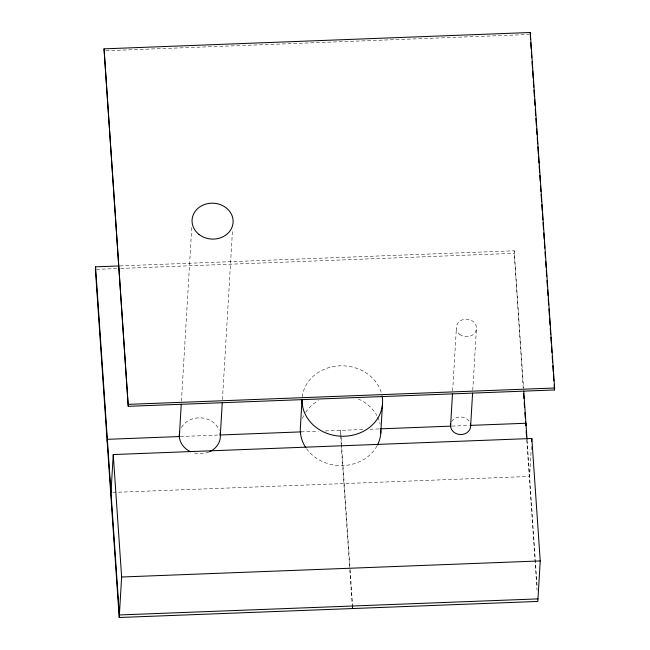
<?xml version="1.0" encoding="UTF-8"?>
<svg xmlns="http://www.w3.org/2000/svg" width="650" height="650" viewBox="0 0 650 650"><rect width="100%" height="100%" fill="white"/><g stroke="black" fill="none" stroke-linecap="round" stroke-linejoin="round"><path stroke-width="0.49" stroke-dasharray="3.25 2.44" d="M181.431 401.123L191.782 226.996M222.446 399.547L232.554 229.466M452.66 390.853L456.381 328.323M472.769 390.081L476.483 327.551M523.242 388.481L514.142 250.786L119.876 265.915M531.367 446.485L529.587 476.45L110.996 492.513M105.95 50.733L529.141 34.499M96.411 269.352L119.722 268.458M120.737 268.418L513.996 253.329M180.359 436.516L218.896 435.037M301.031 431.884L318.264 431.226M325.366 430.95L363.87 429.471M369.947 429.244L379.064 428.894M452.002 426.091L469.219 425.433M514.142 250.786L523.534 387.952M527.126 440.416L537.071 585.772M526.76 439.928L537.054 590.33M340.99 436.426L340.576 430.365L341.185 444.015M341.055 437.434L350.041 568.661M350.106 569.668L352.592 606.003M341.25 445.023L352.17 604.516M377.016 445.884A40.3 35.214 3.4 0 1 342.875 465.571A40.3 35.214 3.4 0 1 306.329 448.435M302.534 418.234A40.3 35.214 3.4 0 1 303.688 415.691M305.598 412.401A40.3 35.214 3.4 0 1 318.476 400.611M358.256 398.962A40.3 35.214 3.4 0 1 376.846 415.553M377.715 417.243A40.3 35.214 3.4 0 1 380.144 424.336M208.821 452.051A20.556 17.956 3.4 0 1 193.123 452.652M181.464 427.473A20.556 17.956 3.4 0 1 201.297 417.869A20.556 17.956 3.4 0 1 219.326 430.365M451.612 421.696A10.075 8.799 3.4 0 1 469.024 421.029M302.234 396.955A40.3 35.214 3.4 0 1 339.487 365.844A40.3 35.214 3.4 0 1 381.444 393.193M459.745 334.433A10.075 8.799 3.4 0 0 476.296 329.842A10.075 8.799 3.4 0 0 463.247 319.54A10.075 8.799 3.4 0 0 459.745 334.433"/><path stroke-width="0.97" d="M104.041 48.856L128.253 406.315L554.491 389.959L554.604 388.001L530.27 32.5L104.041 48.856L128.253 406.315M118.861 265.956L95.55 266.849L95.396 269.392L119.218 617.5L537.818 601.437L540.223 560.934L531.846 438.49L113.246 454.553L110.996 492.513M107.201 441.862L107.356 439.319L179.343 436.556L181.252 404.162M119.218 617.5L121.631 577.005L113.246 454.553M220.342 434.98L222.268 402.586M302.023 399.888L300.398 427.212A40.3 35.214 3.4 0 0 305.784 447.631M352.446 608.546L352.592 606.003M380.746 433.526L382.493 404.178M450.564 426.148L452.481 393.876M470.673 425.376L472.591 393.104M530.27 32.5L530.506 39.52M531.668 441.488L531.846 438.49M128.367 404.357L554.604 388.001M219.911 434.996L301.031 431.884M380.079 428.854L450.986 426.132M470.234 425.392L525.947 423.256L525.793 425.799L525.517 421.761M121.631 577.005L540.223 560.934M537.964 598.894L119.372 614.957L95.55 266.849M530.709 42.559L531.123 48.636M531.408 52.691L531.749 57.752M532.025 61.799L532.447 67.876M532.651 70.915L533.138 78.008M533.341 81.047L533.764 87.124M533.967 90.163L534.381 96.241M534.592 99.279L535.007 105.357M535.283 109.403L535.706 115.481M535.909 118.519L536.396 125.612M536.599 128.651L537.022 134.729M537.225 137.768L537.639 143.845M537.851 146.884L538.338 153.969M538.541 157.007L538.956 163.085M539.167 166.124L539.581 172.201M539.793 175.24L540.207 181.317M540.483 185.364L540.898 191.441M541.109 194.48L541.596 201.573M541.799 204.612L542.214 210.689M542.425 213.728L542.839 219.806M543.051 222.844L543.465 228.922M543.741 232.968L544.156 239.046M544.367 242.084L544.781 248.162M545.058 252.216L545.407 257.278M545.683 261.332L546.097 267.41M546.309 270.441L546.723 276.518M546.999 280.572L547.414 286.65M547.625 289.689L548.039 295.766M548.251 298.805L548.665 304.882M548.941 308.929L549.356 315.006M549.567 318.045L550.046 325.138M550.258 328.177L550.672 334.254M550.883 337.293L551.298 343.371M551.509 346.409L551.923 352.487M552.199 356.533L552.614 362.611M552.825 365.649L553.239 371.727M553.451 374.766L553.865 380.843M554.141 384.898L554.491 389.959M523.738 390.975L527.053 439.408M523.591 393.526L523.933 398.564M524.209 402.602L524.55 407.639M524.899 412.685L525.241 417.731M526.142 430.844L526.557 436.898M380.859 430.771A40.3 35.214 3.4 0 1 377.455 445.047M220.106 433.111A20.556 17.956 3.4 0 1 209.625 451.701M190.645 451.709A20.556 17.956 3.4 0 1 179.709 431.884M470.413 423.849A10.075 8.799 3.4 0 1 460.785 434.566A10.075 8.799 3.4 0 1 450.751 423.857M382.07 395.891A40.3 35.214 3.4 0 1 345.15 436.199A40.3 35.214 3.4 0 1 302.047 399.693M198.957 234.39A20.556 17.956 3.4 0 0 232.716 225.03A20.556 17.956 3.4 0 0 206.091 204.011A20.556 17.956 3.4 0 0 198.957 234.39"/></g></svg>
